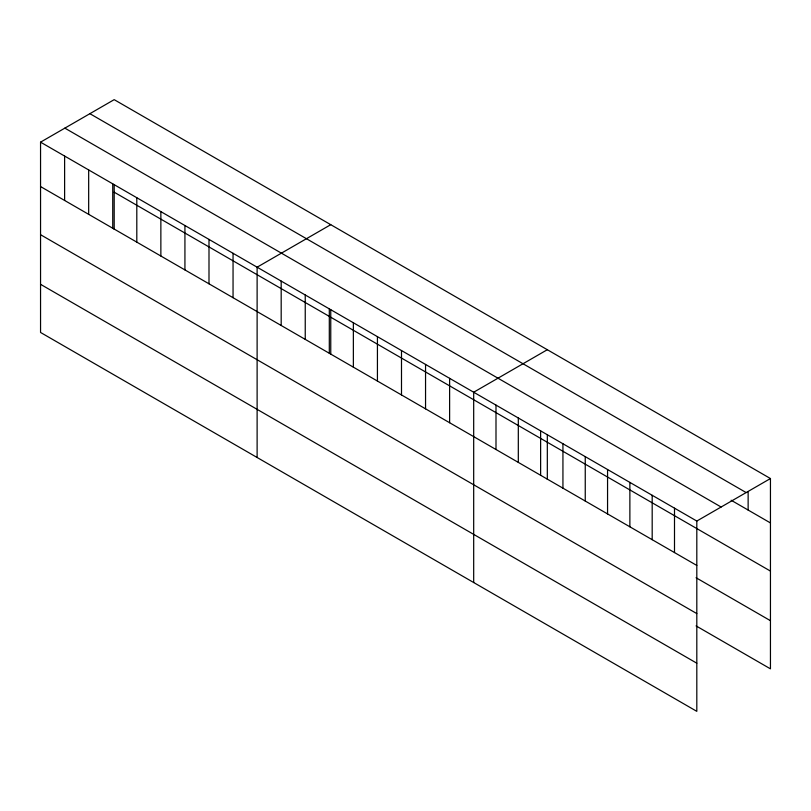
<?xml version="1.0" encoding="UTF-8"?>
<svg xmlns="http://www.w3.org/2000/svg" width="811" height="811" viewBox="0 0 811 811"><rect width="100%" height="100%" fill="white"/><g stroke="black" fill="none" stroke-linecap="round" stroke-linejoin="round"><path stroke-width="1.22" d="M40.55 142.158L696.811 521.047L696.811 711.348L40.55 332.459L40.55 142.158L114.189 99.652L770.45 478.541L770.45 668.842L696.071 625.899M330.756 224.677L257.117 267.194L257.117 457.495M547.324 349.713L473.685 392.23L473.685 582.531M696.811 521.047L770.45 478.541M89.889 113.682L746.15 492.571M731.137 500.235L770.45 522.933M64.85 128.128L721.111 507.017M114.189 192.197L770.45 571.086M40.55 186.56L696.811 565.449M696.071 577.746L770.45 620.689M40.55 234.703L696.811 613.592M40.55 284.316L696.811 663.205M748.137 491.557L748.137 510.048M674.499 508.173L674.499 552.565M652.186 495.288L652.186 539.68M629.873 482.403L629.873 526.805M607.561 469.518L607.561 513.921M585.248 456.644L585.248 501.036M562.935 443.759L562.935 488.151M547.324 434.655L547.324 479.463M540.623 430.874L540.623 475.276M518.31 417.989L518.31 462.392M495.997 405.115L495.997 449.507M449.618 378.342L449.618 422.734M425.552 364.443L425.552 408.845M401.496 350.555L401.496 394.947M377.429 336.656L377.429 381.058M353.363 322.768L353.363 367.16M330.756 309.62L330.756 354.427M329.307 308.869L329.307 353.272M305.24 294.981L305.24 339.373M281.184 281.093L281.184 325.485M233.051 253.306L233.051 297.698M208.995 239.407L208.995 283.809M184.928 225.519L184.928 269.911M160.862 211.63L160.862 256.023M136.806 197.732L136.806 242.134M114.189 184.594L114.189 229.401M112.739 183.844L112.739 228.236M88.673 169.945L88.673 214.347M64.616 156.057L64.616 200.449"/></g></svg>
